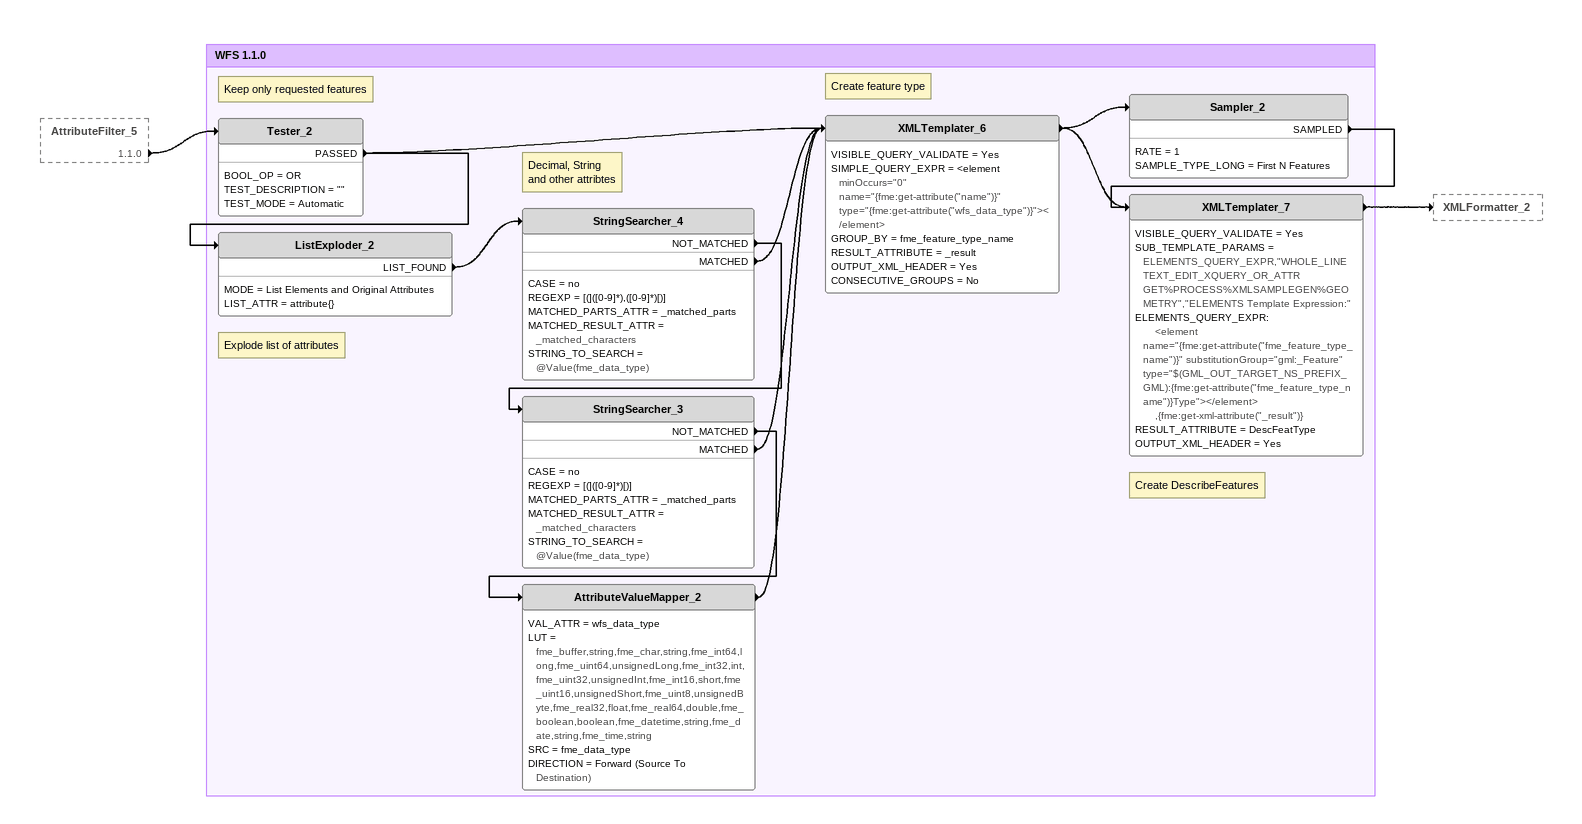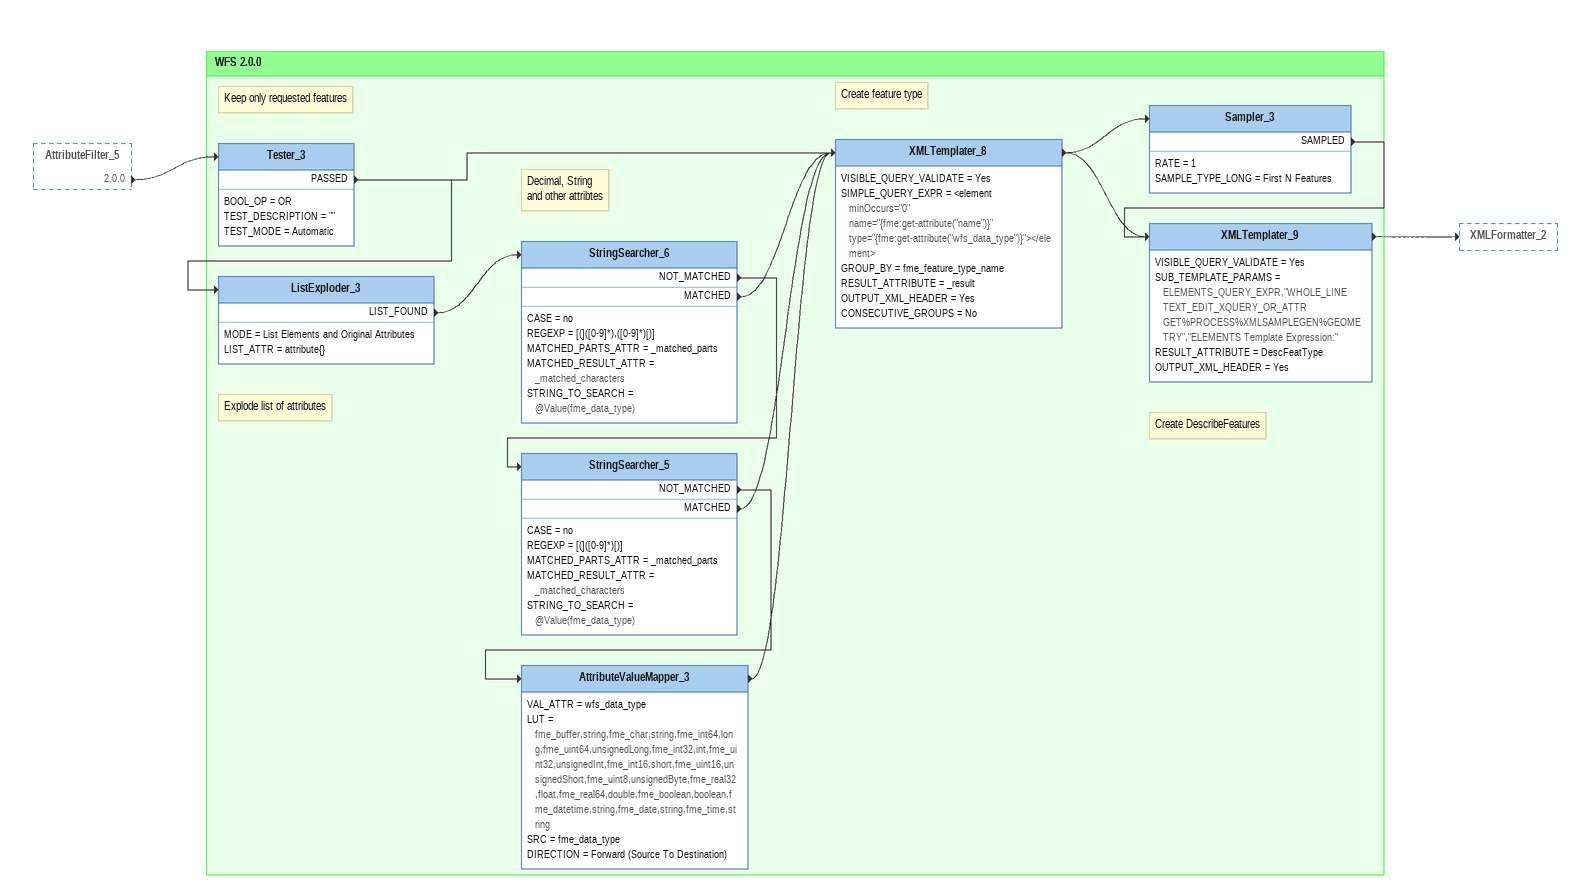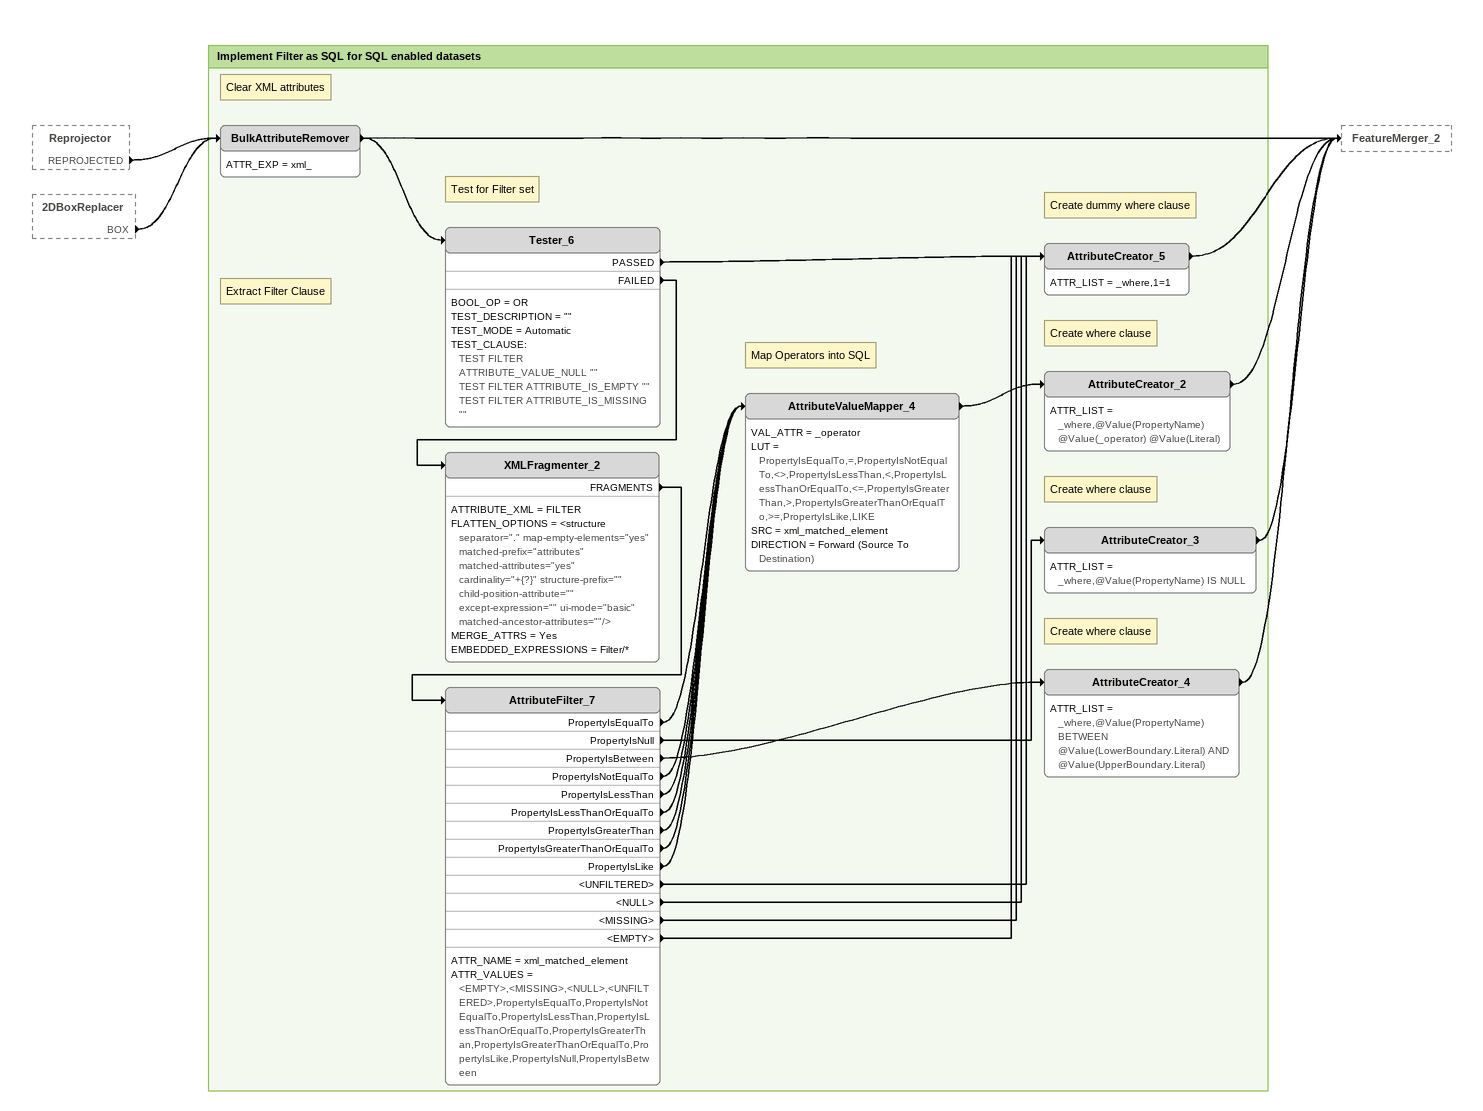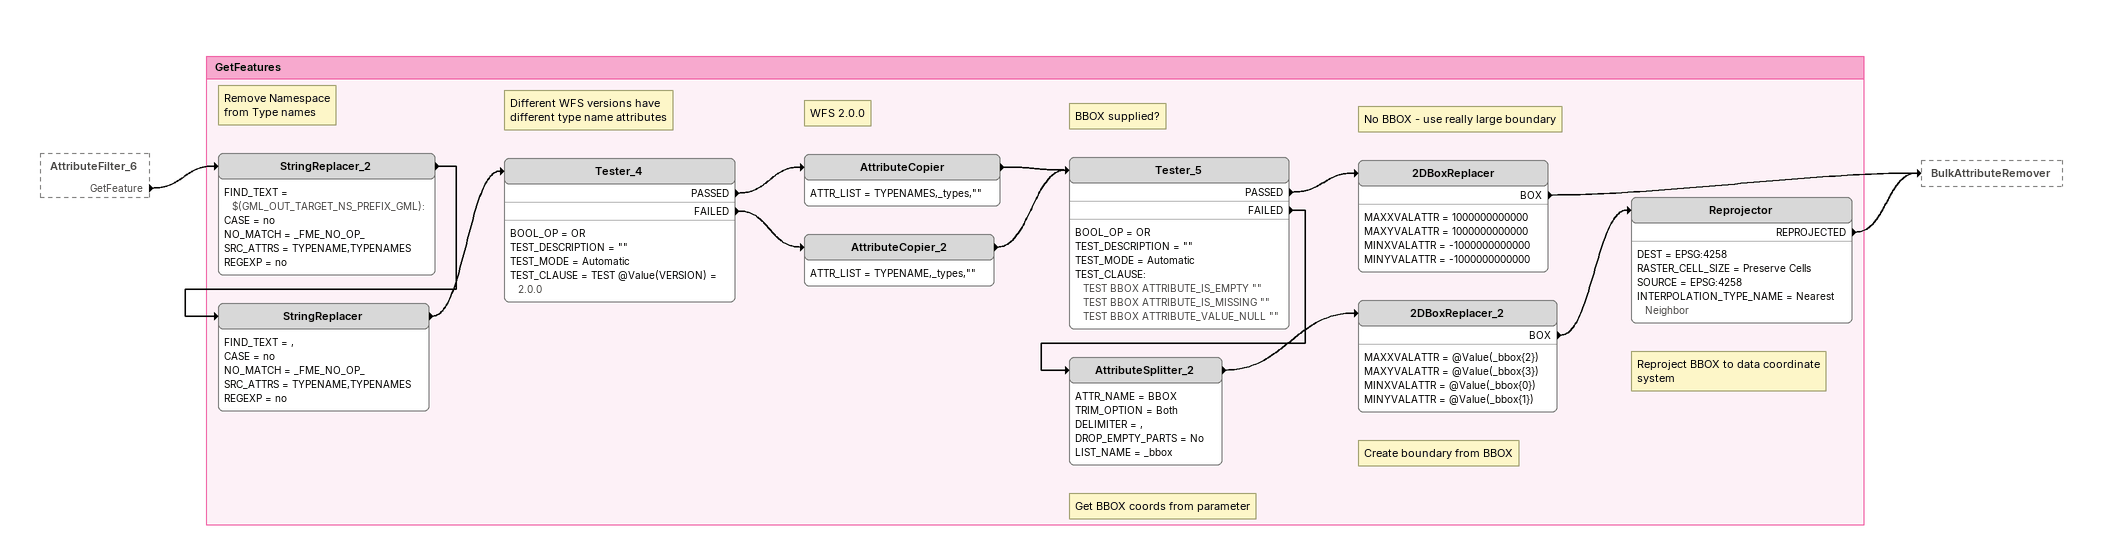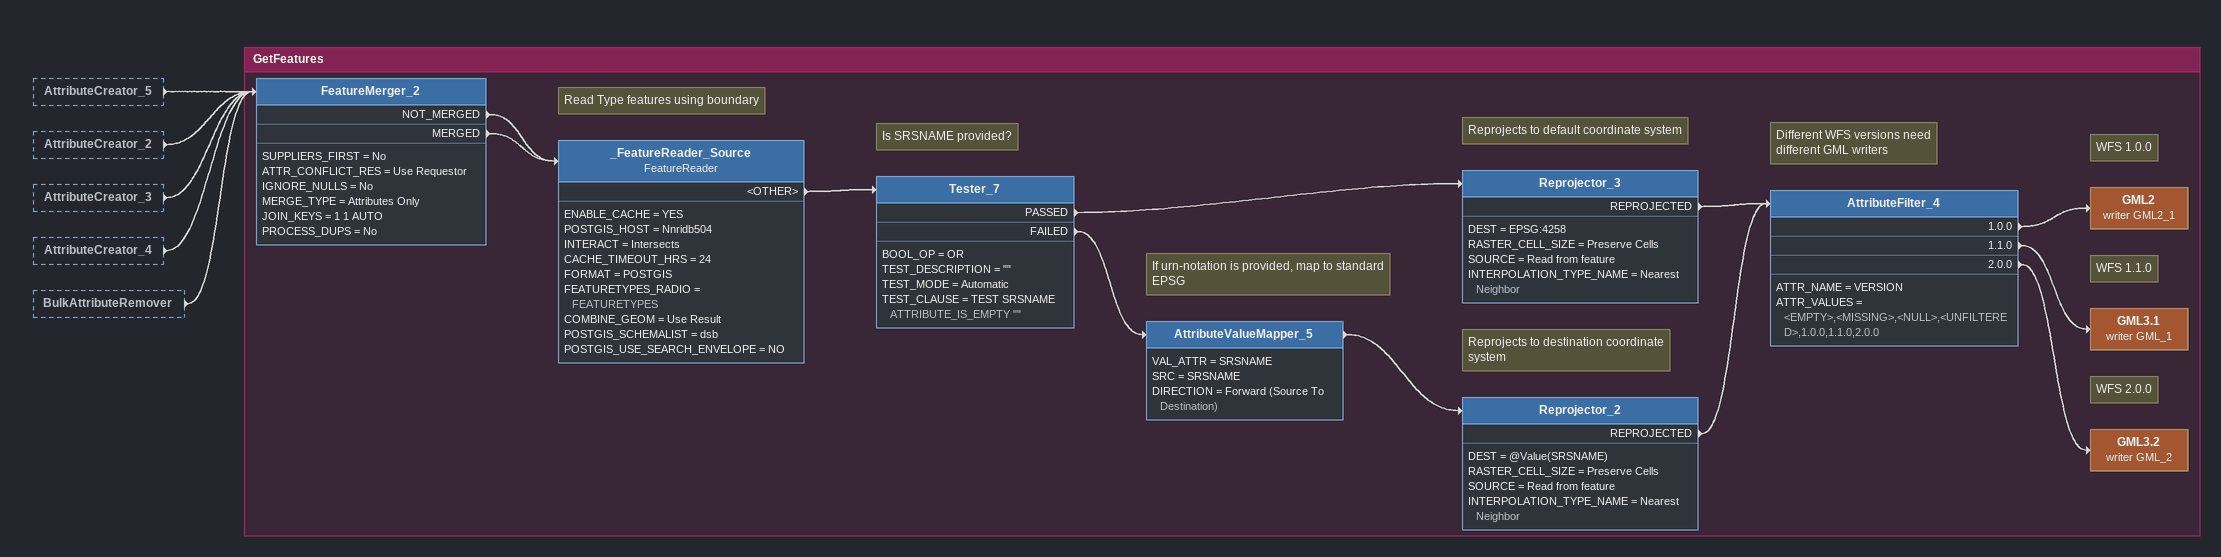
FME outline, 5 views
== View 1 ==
AttributeFilter_5 [outside]
    1.1.0 -> Tester_2

Bookmark: WFS 1.1.0
Note: Keep only requested features
Tester_2
    BOOL_OP = OR
    TEST_DESCRIPTION = ""
    TEST_MODE = Automatic
    PASSED -> ListExploder_2
    PASSED -> XMLTemplater_6
Note: Explode list of attributes
ListExploder_2
    MODE = List Elements and Original Attributes
    LIST_ATTR = attribute{}
    LIST_FOUND -> StringSearcher_4
Note: Decimal, String / and other attribtes
StringSearcher_4
    CASE = no
    REGEXP = [(]([0-9]*),([0-9]*)[)]
    MATCHED_PARTS_ATTR = _matched_parts
    MATCHED_RESULT_ATTR = _matched_characters
    STRING_TO_SEARCH = @Value(fme_data_type)
    NOT_MATCHED -> StringSearcher_3
    MATCHED -> XMLTemplater_6
StringSearcher_3
    CASE = no
    REGEXP = [(]([0-9]*)[)]
    MATCHED_PARTS_ATTR = _matched_parts
    MATCHED_RESULT_ATTR = _matched_characters
    STRING_TO_SEARCH = @Value(fme_data_type)
    NOT_MATCHED -> AttributeValueMapper_2
    MATCHED -> XMLTemplater_6
AttributeValueMapper_2
    VAL_ATTR = wfs_data_type
    LUT = fme_buffer,string,fme_char,string,fme_int64,long,fme_uint64,unsignedLong,fme_int32,int,fme_uint32,unsignedInt,fme_int16,short,fme_uint16,unsignedShort,fme_uint8,unsignedByte,fme_real32,float,fme_real64,double,fme_boolean,boolean,fme_datetime,string,fme_date,string,fme_time,string
    SRC = fme_data_type
    DIRECTION = Forward (Source To Destination)
    -> XMLTemplater_6
Note: Create feature type
XMLTemplater_6
    VISIBLE_QUERY_VALIDATE = Yes
    SIMPLE_QUERY_EXPR = <element minOccurs="0" name="{fme:get-attribute("name")}" type="{fme:get-attribute("wfs_data_type")}"></element>
    GROUP_BY = fme_feature_type_name
    RESULT_ATTRIBUTE = _result
    OUTPUT_XML_HEADER = Yes
    CONSECUTIVE_GROUPS = No
    -> XMLTemplater_7
    -> Sampler_2
Sampler_2
    RATE = 1
    SAMPLE_TYPE_LONG = First N Features
    SAMPLED -> XMLTemplater_7
Note: Create DescribeFeatures
XMLTemplater_7
    VISIBLE_QUERY_VALIDATE = Yes
    SUB_TEMPLATE_PARAMS = ELEMENTS_QUERY_EXPR,"WHOLE_LINE TEXT_EDIT_XQUERY_OR_ATTR GET%PROCESS%XMLSAMPLEGEN%GEOMETRY","ELEMENTS Template Expression:"
    ELEMENTS_QUERY_EXPR:
      	<element name="{fme:get-attribute("fme_feature_type_name")}" substitutionGroup="gml:_Feature" type="$(GML_OUT_TARGET_NS_PREFIX_GML):{fme:get-attribute("fme_feature_type_name")}Type"></element>
          ,{fme:get-xml-attribute("_result")}
    RESULT_ATTRIBUTE = DescFeatType
    OUTPUT_XML_HEADER = Yes
    -> XMLFormatter_2

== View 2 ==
AttributeFilter_5 [outside]
    2.0.0 -> Tester_3

Bookmark: WFS 2.0.0
Note: Keep only requested features
Tester_3
    BOOL_OP = OR
    TEST_DESCRIPTION = ""
    TEST_MODE = Automatic
    PASSED -> ListExploder_3
    PASSED -> XMLTemplater_8
Note: Explode list of attributes
ListExploder_3
    MODE = List Elements and Original Attributes
    LIST_ATTR = attribute{}
    LIST_FOUND -> StringSearcher_6
Note: Decimal, String / and other attribtes
StringSearcher_6
    CASE = no
    REGEXP = [(]([0-9]*),([0-9]*)[)]
    MATCHED_PARTS_ATTR = _matched_parts
    MATCHED_RESULT_ATTR = _matched_characters
    STRING_TO_SEARCH = @Value(fme_data_type)
    NOT_MATCHED -> StringSearcher_5
    MATCHED -> XMLTemplater_8
StringSearcher_5
    CASE = no
    REGEXP = [(]([0-9]*)[)]
    MATCHED_PARTS_ATTR = _matched_parts
    MATCHED_RESULT_ATTR = _matched_characters
    STRING_TO_SEARCH = @Value(fme_data_type)
    NOT_MATCHED -> AttributeValueMapper_3
    MATCHED -> XMLTemplater_8
AttributeValueMapper_3
    VAL_ATTR = wfs_data_type
    LUT = fme_buffer,string,fme_char,string,fme_int64,long,fme_uint64,unsignedLong,fme_int32,int,fme_uint32,unsignedInt,fme_int16,short,fme_uint16,unsignedShort,fme_uint8,unsignedByte,fme_real32,float,fme_real64,double,fme_boolean,boolean,fme_datetime,string,fme_date,string,fme_time,string
    SRC = fme_data_type
    DIRECTION = Forward (Source To Destination)
    -> XMLTemplater_8
Note: Create feature type
XMLTemplater_8
    VISIBLE_QUERY_VALIDATE = Yes
    SIMPLE_QUERY_EXPR = <element minOccurs="0" name="{fme:get-attribute("name")}" type="{fme:get-attribute("wfs_data_type")}"></element>
    GROUP_BY = fme_feature_type_name
    RESULT_ATTRIBUTE = _result
    OUTPUT_XML_HEADER = Yes
    CONSECUTIVE_GROUPS = No
    -> XMLTemplater_9
    -> Sampler_3
Sampler_3
    RATE = 1
    SAMPLE_TYPE_LONG = First N Features
    SAMPLED -> XMLTemplater_9
Note: Create DescribeFeatures
XMLTemplater_9
    VISIBLE_QUERY_VALIDATE = Yes
    SUB_TEMPLATE_PARAMS = ELEMENTS_QUERY_EXPR,"WHOLE_LINE TEXT_EDIT_XQUERY_OR_ATTR GET%PROCESS%XMLSAMPLEGEN%GEOMETRY","ELEMENTS Template Expression:"
    RESULT_ATTRIBUTE = DescFeatType
    OUTPUT_XML_HEADER = Yes
    -> XMLFormatter_2

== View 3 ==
Reprojector [outside]
    REPROJECTED -> BulkAttributeRemover
2DBoxReplacer [outside]
    BOX -> BulkAttributeRemover

Bookmark: Implement Filter as SQL for SQL enabled datasets
Note: Clear XML attributes
BulkAttributeRemover
    ATTR_EXP = xml_
    -> Tester_6
    -> FeatureMerger_2
Note: Test for Filter set
Tester_6
    BOOL_OP = OR
    TEST_DESCRIPTION = ""
    TEST_MODE = Automatic
    TEST_CLAUSE:
      TEST FILTER ATTRIBUTE_VALUE_NULL ""
      TEST FILTER ATTRIBUTE_IS_EMPTY ""
      TEST FILTER ATTRIBUTE_IS_MISSING ""
    PASSED -> AttributeCreator_5
    FAILED -> XMLFragmenter_2
Note: Extract Filter Clause
XMLFragmenter_2
    ATTRIBUTE_XML = FILTER
    FLATTEN_OPTIONS = <structure separator="." map-empty-elements="yes" matched-prefix="attributes" matched-attributes="yes" cardinality="+{?}" structure-prefix="" child-position-attribute="" except-expression="" ui-mode="basic" matched-ancestor-attributes=""/>
    MERGE_ATTRS = Yes
    EMBEDDED_EXPRESSIONS = Filter/*
    FRAGMENTS -> AttributeFilter_7
AttributeFilter_7
    ATTR_NAME = xml_matched_element
    ATTR_VALUES = <EMPTY>,<MISSING>,<NULL>,<UNFILTERED>,PropertyIsEqualTo,PropertyIsNotEqualTo,PropertyIsLessThan,PropertyIsLessThanOrEqualTo,PropertyIsGreaterThan,PropertyIsGreaterThanOrEqualTo,PropertyIsLike,PropertyIsNull,PropertyIsBetween
    PropertyIsEqualTo -> AttributeValueMapper_4
    PropertyIsNull -> AttributeCreator_3
    PropertyIsBetween -> AttributeCreator_4
    PropertyIsNotEqualTo -> AttributeValueMapper_4
    PropertyIsLessThan -> AttributeValueMapper_4
    PropertyIsLessThanOrEqualTo -> AttributeValueMapper_4
    PropertyIsGreaterThan -> AttributeValueMapper_4
    PropertyIsGreaterThanOrEqualTo -> AttributeValueMapper_4
    PropertyIsLike -> AttributeValueMapper_4
    <UNFILTERED> -> AttributeCreator_5
    <NULL> -> AttributeCreator_5
    <MISSING> -> AttributeCreator_5
    <EMPTY> -> AttributeCreator_5
Note: Create dummy where clause
AttributeCreator_5
    ATTR_LIST = _where,1=1
    -> FeatureMerger_2
Note: Map Operators into SQL
AttributeValueMapper_4
    VAL_ATTR = _operator
    LUT = PropertyIsEqualTo,=,PropertyIsNotEqualTo,<>,PropertyIsLessThan,<,PropertyIsLessThanOrEqualTo,<=,PropertyIsGreaterThan,>,PropertyIsGreaterThanOrEqualTo,>=,PropertyIsLike,LIKE
    SRC = xml_matched_element
    DIRECTION = Forward (Source To Destination)
    -> AttributeCreator_2
Note: Create where clause
AttributeCreator_2
    ATTR_LIST = _where,@Value(PropertyName) @Value(_operator) @Value(Literal)
    -> FeatureMerger_2
Note: Create where clause
AttributeCreator_3
    ATTR_LIST = _where,@Value(PropertyName) IS NULL
    -> FeatureMerger_2
Note: Create where clause
AttributeCreator_4
    ATTR_LIST = _where,@Value(PropertyName) BETWEEN @Value(LowerBoundary.Literal) AND @Value(UpperBoundary.Literal)
    -> FeatureMerger_2

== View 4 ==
AttributeFilter_6 [outside]
    GetFeature -> StringReplacer_2

Bookmark: GetFeatures
Note: Remove Namespace / from Type names
StringReplacer_2
    FIND_TEXT = $(GML_OUT_TARGET_NS_PREFIX_GML):
    CASE = no
    NO_MATCH = _FME_NO_OP_
    SRC_ATTRS = TYPENAME,TYPENAMES
    REGEXP = no
    -> StringReplacer
StringReplacer
    FIND_TEXT = ,
    CASE = no
    NO_MATCH = _FME_NO_OP_
    SRC_ATTRS = TYPENAME,TYPENAMES
    REGEXP = no
    -> Tester_4
Note: Different WFS versions have / different type name attributes
Tester_4
    BOOL_OP = OR
    TEST_DESCRIPTION = ""
    TEST_MODE = Automatic
    TEST_CLAUSE = TEST @Value(VERSION) = 2.0.0
    PASSED -> AttributeCopier
    FAILED -> AttributeCopier_2
Note: WFS 2.0.0
AttributeCopier
    ATTR_LIST = TYPENAMES,_types,""
    -> Tester_5
AttributeCopier_2
    ATTR_LIST = TYPENAME,_types,""
    -> Tester_5
Note: BBOX supplied?
Tester_5
    BOOL_OP = OR
    TEST_DESCRIPTION = ""
    TEST_MODE = Automatic
    TEST_CLAUSE:
      TEST BBOX ATTRIBUTE_IS_EMPTY ""
      TEST BBOX ATTRIBUTE_IS_MISSING ""
      TEST BBOX ATTRIBUTE_VALUE_NULL ""
    PASSED -> 2DBoxReplacer
    FAILED -> AttributeSplitter_2
Note: No BBOX - use really large boundary
2DBoxReplacer
    MAXXVALATTR = 1000000000000
    MAXYVALATTR = 1000000000000
    MINXVALATTR = -1000000000000
    MINYVALATTR = -1000000000000
    BOX -> BulkAttributeRemover
Note: Get BBOX coords from parameter
AttributeSplitter_2
    ATTR_NAME = BBOX
    TRIM_OPTION = Both
    DELIMITER = ,
    DROP_EMPTY_PARTS = No
    LIST_NAME = _bbox
    -> 2DBoxReplacer_2
Note: Create boundary from BBOX
2DBoxReplacer_2
    MAXXVALATTR = @Value(_bbox{2})
    MAXYVALATTR = @Value(_bbox{3})
    MINXVALATTR = @Value(_bbox{0})
    MINYVALATTR = @Value(_bbox{1})
    BOX -> Reprojector
Note: Reproject BBOX to data coordinate system
Reprojector
    DEST = EPSG:4258
    RASTER_CELL_SIZE = Preserve Cells
    SOURCE = EPSG:4258
    INTERPOLATION_TYPE_NAME = Nearest Neighbor
    REPROJECTED -> BulkAttributeRemover

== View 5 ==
AttributeCreator_5 [outside]
    -> FeatureMerger_2
AttributeCreator_2 [outside]
    -> FeatureMerger_2
AttributeCreator_3 [outside]
    -> FeatureMerger_2
AttributeCreator_4 [outside]
    -> FeatureMerger_2
BulkAttributeRemover [outside]
    -> FeatureMerger_2

Bookmark: GetFeatures
FeatureMerger_2
    SUPPLIERS_FIRST = No
    ATTR_CONFLICT_RES = Use Requestor
    IGNORE_NULLS = No
    MERGE_TYPE = Attributes Only
    JOIN_KEYS = 1 1 AUTO
    PROCESS_DUPS = No
    NOT_MERGED -> _FeatureReader_Source
    MERGED -> _FeatureReader_Source
Note: Read Type features using boundary
_FeatureReader_Source: FeatureReader
    ENABLE_CACHE = YES
    POSTGIS_HOST = Nnridb504
    INTERACT = Intersects
    CACHE_TIMEOUT_HRS = 24
    FORMAT = POSTGIS
    FEATURETYPES_RADIO = FEATURETYPES
    COMBINE_GEOM = Use Result
    POSTGIS_SCHEMALIST = dsb
    POSTGIS_USE_SEARCH_ENVELOPE = NO
    <OTHER> -> Tester_7
Note: Is SRSNAME provided?
Tester_7
    BOOL_OP = OR
    TEST_DESCRIPTION = ""
    TEST_MODE = Automatic
    TEST_CLAUSE = TEST SRSNAME ATTRIBUTE_IS_EMPTY ""
    PASSED -> Reprojector_3
    FAILED -> AttributeValueMapper_5
Note: Reprojects to default coordinate system
Reprojector_3
    DEST = EPSG:4258
    RASTER_CELL_SIZE = Preserve Cells
    SOURCE = Read from feature
    INTERPOLATION_TYPE_NAME = Nearest Neighbor
    REPROJECTED -> AttributeFilter_4
Note: If urn-notation is provided, map to standard EPSG
AttributeValueMapper_5
    VAL_ATTR = SRSNAME
    SRC = SRSNAME
    DIRECTION = Forward (Source To Destination)
    -> Reprojector_2
Note: Reprojects to destination coordinate system
Reprojector_2
    DEST = @Value(SRSNAME)
    RASTER_CELL_SIZE = Preserve Cells
    SOURCE = Read from feature
    INTERPOLATION_TYPE_NAME = Nearest Neighbor
    REPROJECTED -> AttributeFilter_4
Note: Different WFS versions need / different GML writers
AttributeFilter_4
    ATTR_NAME = VERSION
    ATTR_VALUES = <EMPTY>,<MISSING>,<NULL>,<UNFILTERED>,1.0.0,1.1.0,2.0.0
    1.0.0 -> GML2 (writer GML2_1)
    1.1.0 -> GML3.1 (writer GML_1)
    2.0.0 -> GML3.2 (writer GML_2)
Note: WFS 1.0.0
GML2 (writer GML2_1)
Note: WFS 1.1.0
GML3.1 (writer GML_1)
Note: WFS 2.0.0
GML3.2 (writer GML_2)
